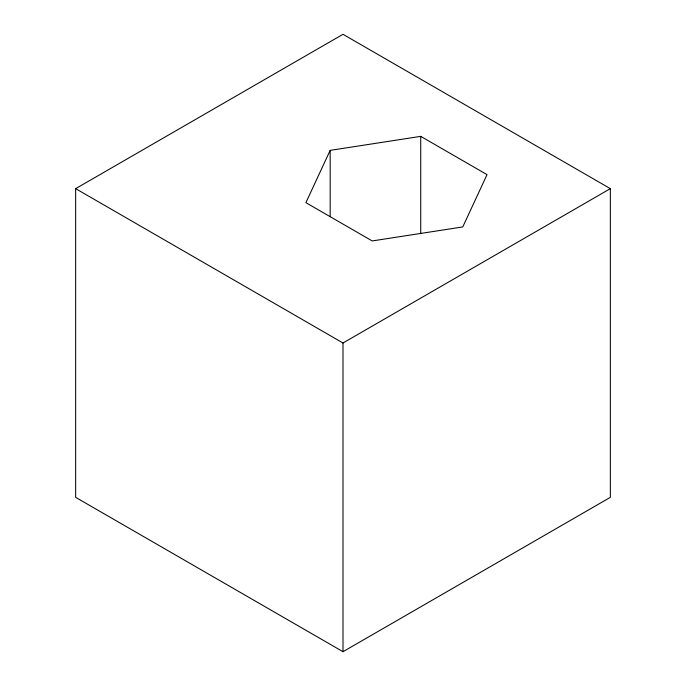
<?xml version="1.0" encoding="UTF-8"?>
<svg xmlns="http://www.w3.org/2000/svg" width="686" height="686" viewBox="0 0 686 686"><rect width="100%" height="100%" fill="white"/><g stroke="black" fill="none" stroke-linecap="round" stroke-linejoin="round"><path stroke-width="1.03" d="M330.172 150.371L305.896 202.662L372.198 240.94L462.767 226.929L487.034 174.638L420.732 136.36L330.172 150.371L330.172 216.656M75.657 188.65L343 34.3L610.343 188.65L610.343 497.35L343 651.7L75.657 497.35L75.657 188.65L343 343L610.343 188.65M420.732 136.36L420.732 233.652M343 343L343 651.7"/></g></svg>
